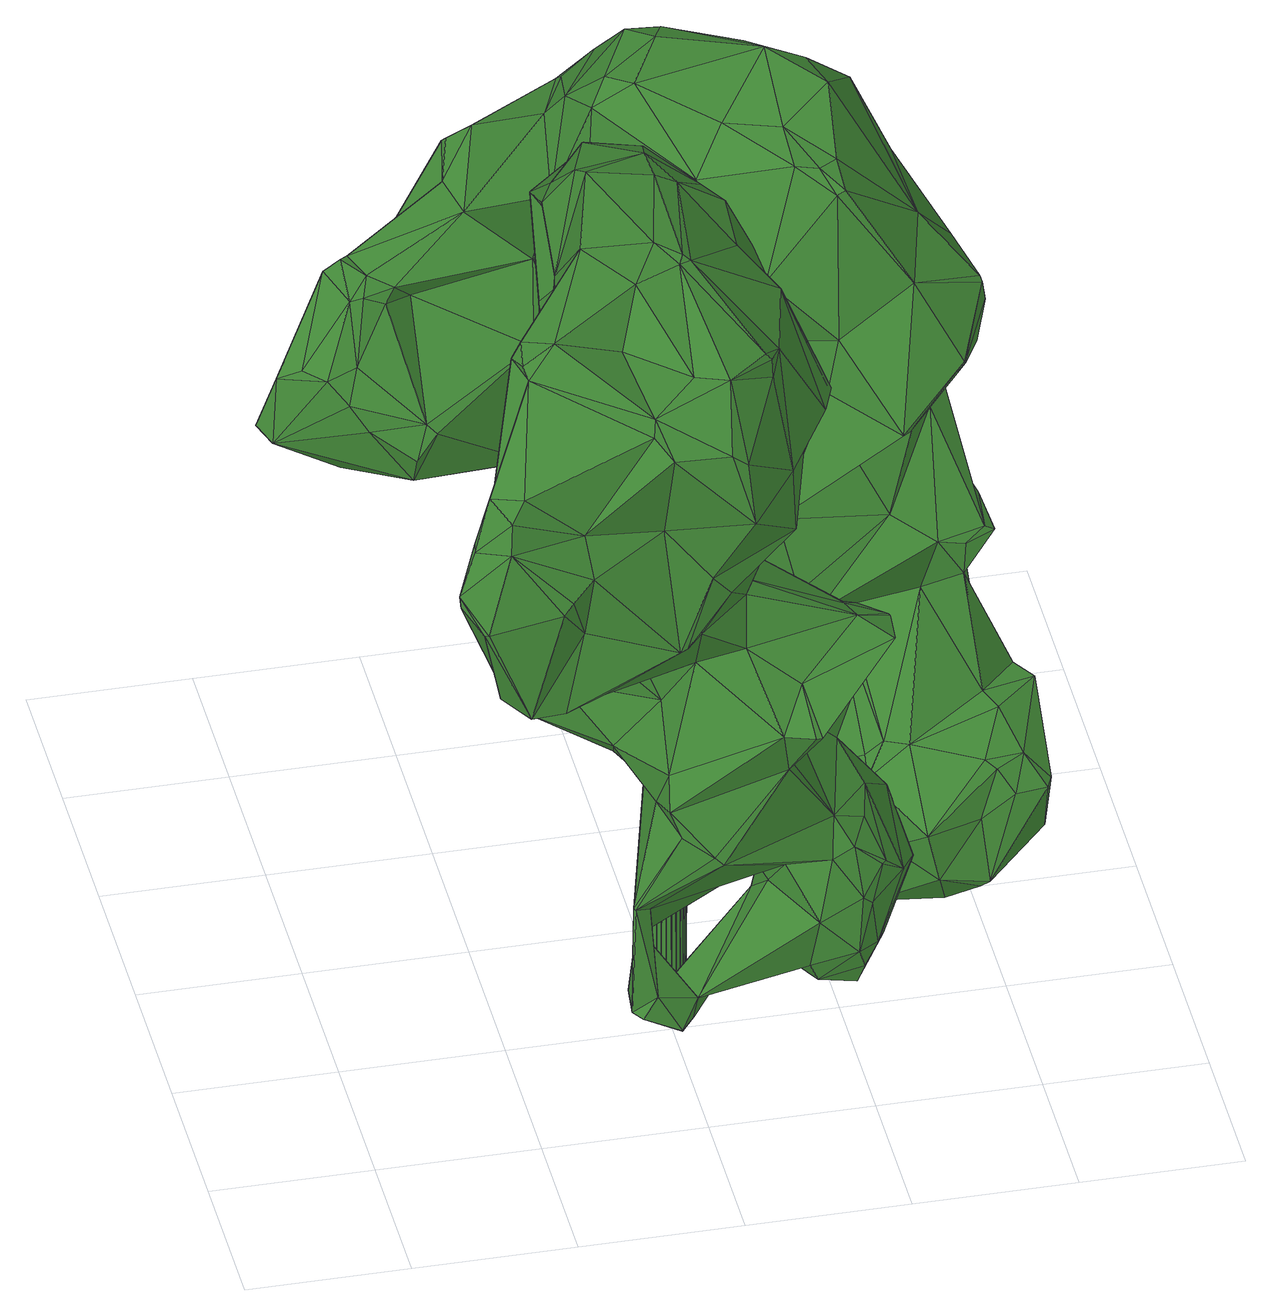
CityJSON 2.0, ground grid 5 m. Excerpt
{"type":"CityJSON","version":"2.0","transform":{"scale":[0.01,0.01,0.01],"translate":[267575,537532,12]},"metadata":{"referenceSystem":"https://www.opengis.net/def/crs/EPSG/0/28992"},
"CityObjects":{
"tree1":{"type":"SolitaryVegetationObject","attributes":{"gtid":15,"crown_width_m":13.38,"crown_median_z":27.25,"crown_r50_m":0.507,"crown_porosity":0.875,"trunk_H_m":14.64,"trunk_DBH_m":1.14,"trunk_radius_m":0.568,"trunk_base_height_m":12.61,"original_gtid":"15"},"geometry":[{"type":"Solid","lod":"3","boundaries":[[[[0,1,2]],[[3,4,5]],[[6,7,8]],[[9,8,7]],[[10,11,12]],[[13,14,15]],[[9,16,17]],[[18,19,20]],[[21,22,23]],[[24,25,26]],[[27,28,29]],[[30,19,31]],[[30,20,19]],[[32,33,34]],[[31,28,27]],[[35,28,31]],[[36,37,38]],[[39,40,41]],[[42,43,44]],[[45,46,47]],[[48,49,50]],[[48,51,49]],[[39,52,53]],[[54,55,56]],[[41,52,39]],[[57,58,59]],[[60,61,62]],[[34,63,64]],[[34,64,65]],[[20,60,66]],[[15,67,68]],[[69,70,71]],[[72,73,52]],[[17,74,75]],[[76,77,78]],[[79,51,80]],[[51,81,80]],[[54,56,82]],[[5,77,76]],[[82,56,83]],[[84,85,68]],[[42,86,43]],[[87,88,89]],[[74,17,90]],[[37,91,92]],[[72,93,94]],[[87,95,88]],[[96,97,98]],[[99,100,101]],[[102,62,103]],[[104,105,106]],[[107,108,109]],[[110,111,112]],[[113,114,49]],[[50,49,114]],[[115,116,117]],[[115,117,118]],[[18,119,31]],[[120,121,6]],[[122,6,121]],[[123,13,124]],[[125,126,127]],[[128,126,125]],[[129,130,131]],[[77,40,132]],[[133,134,135]],[[136,135,134]],[[137,87,138]],[[139,140,141]],[[20,66,33]],[[142,143,18]],[[134,133,144]],[[145,46,146]],[[30,60,20]],[[18,31,19]],[[52,41,72]],[[81,51,48]],[[147,148,76]],[[149,129,150]],[[33,66,34]],[[101,88,151]],[[35,0,2]],[[152,84,67]],[[148,153,5]],[[113,154,114]],[[155,154,79]],[[79,154,113]],[[156,157,112]],[[69,71,142]],[[54,130,129]],[[54,82,130]],[[119,35,31]],[[158,23,69]],[[159,160,161]],[[33,18,20]],[[32,142,18]],[[73,14,52]],[[162,130,155]],[[162,131,130]],[[163,164,85]],[[162,79,165]],[[11,166,128]],[[48,50,167]],[[168,169,69]],[[70,169,170]],[[89,88,101]],[[118,171,99]],[[172,14,13]],[[52,14,53]],[[22,170,169]],[[22,169,168]],[[32,18,33]],[[102,64,63]],[[173,174,175]],[[54,176,93]],[[95,64,103]],[[65,64,95]],[[71,177,32]],[[102,63,60]],[[148,178,179]],[[31,27,30]],[[60,27,61]],[[60,30,27]],[[151,95,103]],[[61,27,29]],[[40,4,180]],[[40,180,41]],[[148,179,153]],[[3,5,153]],[[181,182,183]],[[63,34,66]],[[60,63,66]],[[60,62,102]],[[123,124,184]],[[151,88,95]],[[93,176,94]],[[80,165,79]],[[94,73,72]],[[172,53,14]],[[44,185,57]],[[57,59,44]],[[186,187,188]],[[118,99,115]],[[29,62,61]],[[189,190,191]],[[54,129,176]],[[129,94,176]],[[5,76,148]],[[69,142,32]],[[4,3,192]],[[62,151,103]],[[109,192,107]],[[124,13,15]],[[15,184,124]],[[193,165,80]],[[87,137,95]],[[29,151,62]],[[144,133,194]],[[179,107,153]],[[187,25,188]],[[195,84,152]],[[168,23,22]],[[80,81,196]],[[193,197,150]],[[40,77,5]],[[198,56,55]],[[182,74,136]],[[75,74,182]],[[163,85,84]],[[24,45,47]],[[186,199,187]],[[32,177,158]],[[32,158,69]],[[197,80,200]],[[197,193,80]],[[69,23,168]],[[77,132,78]],[[23,201,21]],[[172,185,202]],[[39,132,40]],[[18,0,119]],[[174,203,204]],[[82,155,130]],[[162,165,131]],[[193,131,165]],[[153,192,3]],[[107,192,153]],[[155,79,162]],[[96,205,206]],[[78,43,76]],[[43,86,76]],[[143,142,175]],[[207,175,142]],[[208,57,185]],[[40,5,4]],[[36,26,187]],[[122,179,178]],[[122,178,7]],[[6,122,7]],[[4,192,180]],[[180,192,109]],[[79,49,51]],[[113,49,79]],[[209,210,211]],[[28,212,29]],[[69,169,70]],[[12,11,128]],[[36,157,37]],[[123,172,13]],[[123,185,172]],[[132,53,172]],[[37,157,91]],[[132,39,53]],[[154,155,83]],[[2,213,214]],[[24,215,25]],[[216,105,167]],[[217,144,10]],[[185,218,208]],[[123,218,185]],[[190,48,167]],[[213,2,219]],[[215,188,25]],[[67,84,68]],[[157,159,161]],[[157,161,91]],[[184,68,85]],[[15,68,184]],[[89,101,100]],[[85,218,123]],[[85,123,184]],[[109,220,180]],[[134,221,222]],[[185,44,43]],[[101,212,28]],[[76,86,16]],[[76,16,147]],[[103,64,102]],[[200,80,196]],[[223,186,188]],[[87,224,138]],[[225,226,227]],[[151,29,212]],[[101,151,212]],[[167,228,190]],[[125,116,128]],[[191,190,228]],[[23,177,201]],[[213,219,91]],[[229,213,91]],[[0,35,119]],[[144,166,10]],[[26,36,38]],[[210,166,194]],[[166,144,194]],[[201,177,71]],[[181,183,111]],[[131,150,129]],[[230,211,231]],[[203,140,204]],[[140,139,204]],[[195,189,232]],[[47,233,24]],[[99,28,115]],[[28,99,101]],[[70,234,71]],[[235,8,9]],[[126,145,127]],[[159,182,160]],[[182,181,75]],[[228,167,105]],[[50,114,216]],[[218,85,164]],[[236,164,163]],[[198,98,237]],[[147,16,7]],[[112,199,110]],[[89,224,87]],[[128,166,126]],[[43,202,185]],[[146,46,45]],[[181,238,75]],[[227,239,225]],[[72,55,93]],[[220,55,72]],[[2,240,115]],[[237,56,198]],[[235,223,97]],[[41,220,72]],[[218,58,208]],[[74,135,136]],[[209,231,191]],[[128,116,12]],[[132,202,78]],[[234,22,21]],[[203,241,140]],[[127,241,125]],[[230,231,209]],[[116,221,12]],[[136,242,182]],[[243,36,187]],[[116,115,221]],[[241,203,118]],[[143,0,18]],[[163,84,232]],[[163,232,211]],[[146,45,38]],[[96,244,235]],[[97,96,235]],[[158,177,23]],[[195,232,84]],[[8,244,120]],[[145,146,141]],[[9,7,16]],[[115,240,221]],[[222,221,240]],[[42,44,59]],[[42,16,86]],[[137,65,95]],[[198,96,98]],[[167,50,216]],[[207,142,71]],[[24,233,215]],[[0,175,245]],[[26,25,187]],[[26,45,24]],[[82,83,155]],[[246,247,170]],[[12,221,10]],[[10,221,217]],[[201,234,21]],[[217,221,134]],[[209,248,210]],[[96,198,205]],[[38,45,26]],[[100,224,89]],[[91,161,229]],[[100,171,224]],[[99,171,100]],[[224,171,118]],[[249,242,222]],[[28,2,115]],[[35,2,28]],[[198,55,205]],[[47,228,105]],[[120,244,206]],[[96,206,244]],[[209,191,228]],[[220,205,55]],[[43,78,202]],[[170,247,70]],[[112,157,36]],[[6,8,120]],[[93,55,54]],[[189,191,231]],[[233,237,98]],[[233,98,215]],[[104,237,233]],[[38,250,146]],[[141,146,250]],[[208,58,57]],[[127,145,241]],[[246,170,250]],[[246,250,38]],[[137,71,65]],[[217,134,144]],[[38,37,246]],[[58,218,164]],[[222,240,249]],[[111,183,112]],[[170,204,139]],[[172,202,132]],[[215,98,97]],[[180,220,41]],[[229,214,213]],[[220,206,205]],[[11,10,166]],[[92,246,37]],[[195,152,197]],[[197,152,149]],[[211,232,231]],[[141,250,139]],[[239,251,194]],[[190,189,252]],[[154,237,106]],[[234,201,71]],[[253,186,223]],[[111,186,253]],[[34,65,32]],[[247,245,175]],[[247,175,70]],[[71,32,65]],[[225,133,90]],[[133,74,90]],[[235,244,8]],[[225,194,133]],[[209,211,230]],[[112,243,199]],[[254,73,94]],[[9,17,238]],[[138,203,173]],[[223,188,97]],[[215,97,188]],[[118,255,241]],[[125,255,116]],[[241,255,125]],[[117,116,255]],[[117,255,118]],[[242,249,214]],[[210,194,236]],[[70,174,234]],[[225,239,194]],[[48,252,81]],[[254,256,257]],[[227,226,59]],[[105,104,47]],[[233,47,104]],[[195,197,200]],[[174,204,234]],[[170,22,204]],[[234,204,22]],[[159,156,183]],[[182,159,183]],[[59,164,227]],[[229,160,182]],[[193,150,131]],[[137,173,207]],[[137,207,71]],[[111,110,186]],[[46,145,248]],[[46,248,209]],[[7,178,147]],[[214,249,240]],[[214,240,2]],[[126,166,248]],[[134,222,136]],[[16,226,258]],[[42,226,16]],[[216,106,105]],[[2,1,219]],[[219,1,245]],[[59,226,42]],[[225,90,226]],[[179,122,121]],[[179,121,107]],[[129,149,256]],[[145,141,241]],[[140,241,141]],[[194,251,236]],[[47,46,228]],[[209,228,46]],[[258,226,90]],[[136,222,242]],[[186,110,199]],[[237,83,56]],[[219,245,91]],[[245,92,91]],[[118,138,224]],[[203,138,118]],[[197,149,150]],[[170,139,250]],[[107,121,120]],[[107,120,108]],[[206,108,120]],[[220,108,206]],[[109,108,220]],[[133,135,74]],[[147,178,148]],[[210,248,166]],[[159,157,156]],[[14,257,15]],[[242,214,229]],[[251,164,236]],[[104,106,237]],[[129,256,94]],[[254,94,256]],[[114,259,216]],[[231,232,189]],[[14,73,257]],[[73,254,257]],[[195,200,189]],[[196,81,252]],[[196,252,200]],[[200,252,189]],[[190,252,48]],[[114,154,259]],[[211,236,163]],[[210,236,211]],[[92,245,247]],[[112,183,156]],[[182,242,229]],[[92,247,246]],[[0,143,175]],[[203,174,173]],[[70,175,174]],[[138,173,137]],[[173,175,207]],[[243,187,199]],[[112,36,243]],[[253,238,111]],[[181,111,238]],[[235,238,253]],[[223,235,253]],[[235,9,238]],[[17,75,238]],[[245,1,0]],[[154,83,237]],[[90,17,258]],[[16,258,17]],[[239,164,251]],[[227,164,239]],[[58,164,59]],[[152,256,149]],[[67,256,152]],[[67,15,256]],[[257,256,15]],[[229,161,160]],[[106,259,154]],[[106,216,259]],[[126,248,145]],[[260,261,262]],[[260,262,263]],[[263,262,264]],[[263,264,265]],[[262,261,266]],[[262,266,264]],[[264,266,267]],[[264,267,265]],[[266,261,268]],[[266,268,267]],[[267,268,269]],[[267,269,265]],[[268,261,270]],[[268,270,269]],[[269,270,271]],[[269,271,265]],[[270,261,272]],[[270,272,271]],[[271,272,273]],[[271,273,265]],[[272,261,274]],[[272,274,273]],[[273,274,275]],[[273,275,265]],[[274,261,276]],[[274,276,275]],[[275,276,277]],[[275,277,265]],[[276,261,278]],[[276,278,277]],[[277,278,279]],[[277,279,265]],[[278,261,280]],[[278,280,279]],[[279,280,281]],[[279,281,265]],[[280,261,282]],[[280,282,281]],[[281,282,283]],[[281,283,265]],[[282,261,284]],[[282,284,283]],[[283,284,285]],[[283,285,265]],[[284,261,286]],[[284,286,285]],[[285,286,287]],[[285,287,265]],[[286,261,288]],[[286,288,287]],[[287,288,289]],[[287,289,265]],[[288,261,290]],[[288,290,289]],[[289,290,291]],[[289,291,265]],[[290,261,292]],[[290,292,291]],[[291,292,293]],[[291,293,265]],[[292,261,294]],[[292,294,293]],[[293,294,295]],[[293,295,265]],[[294,261,296]],[[294,296,295]],[[295,296,297]],[[295,297,265]],[[296,261,298]],[[296,298,297]],[[297,298,299]],[[297,299,265]],[[298,261,300]],[[298,300,299]],[[299,300,301]],[[299,301,265]],[[300,261,302]],[[300,302,301]],[[301,302,303]],[[301,303,265]],[[302,261,304]],[[302,304,303]],[[303,304,305]],[[303,305,265]],[[304,261,306]],[[304,306,305]],[[305,306,307]],[[305,307,265]],[[306,261,308]],[[306,308,307]],[[307,308,309]],[[307,309,265]],[[308,261,260]],[[308,260,309]],[[309,260,263]],[[309,263,265]]]]}]},
"tree2":{"type":"SolitaryVegetationObject","attributes":{"gtid":14,"crown_width_m":18.2,"crown_median_z":25.78,"crown_r50_m":0.563,"crown_porosity":0.844,"trunk_H_m":12.98,"trunk_DBH_m":1.46,"trunk_radius_m":0.732,"trunk_base_height_m":12.8,"original_gtid":"14"},"geometry":[{"type":"Solid","lod":"3","boundaries":[[[[310,311,312]],[[313,314,315]],[[316,317,318]],[[319,320,321]],[[322,323,324]],[[325,326,327]],[[328,329,330]],[[331,332,333]],[[334,335,336]],[[337,338,339]],[[340,337,341]],[[342,343,344]],[[345,314,313]],[[346,347,348]],[[348,347,349]],[[350,351,352]],[[353,351,350]],[[330,329,354]],[[355,356,357]],[[325,358,326]],[[359,360,319]],[[361,362,363]],[[364,351,353]],[[365,366,323]],[[367,368,369]],[[369,368,370]],[[346,371,347]],[[321,372,373]],[[314,374,375]],[[376,377,378]],[[371,379,380]],[[381,382,383]],[[350,383,382]],[[384,385,386]],[[387,388,389]],[[390,391,392]],[[393,390,392]],[[313,315,353]],[[393,322,390]],[[394,395,396]],[[397,352,398]],[[399,400,401]],[[399,382,381]],[[402,403,404]],[[405,406,407]],[[408,399,381]],[[409,410,411]],[[412,385,413]],[[409,411,414]],[[415,363,416]],[[354,336,411]],[[417,336,354]],[[418,419,420]],[[342,344,359]],[[315,314,375]],[[391,421,422]],[[365,423,366]],[[410,354,411]],[[424,425,426]],[[325,427,358]],[[327,427,325]],[[428,429,430]],[[428,431,429]],[[427,432,412]],[[386,412,432]],[[433,434,435]],[[383,397,436]],[[401,382,399]],[[381,383,408]],[[436,408,383]],[[437,361,438]],[[439,367,440]],[[392,441,393]],[[318,375,442]],[[443,364,353]],[[444,445,446]],[[339,338,312]],[[375,318,315]],[[447,448,343]],[[449,399,408]],[[352,383,350]],[[344,343,450]],[[407,406,451]],[[371,346,452]],[[371,452,453]],[[450,343,310]],[[359,450,340]],[[355,357,454]],[[455,454,357]],[[456,457,430]],[[404,458,402]],[[324,390,322]],[[413,385,384]],[[388,445,444]],[[404,403,459]],[[359,340,360]],[[392,460,461]],[[422,460,392]],[[378,462,463]],[[388,387,445]],[[464,465,466]],[[397,467,436]],[[324,468,390]],[[410,469,470]],[[421,459,471]],[[472,473,474]],[[334,475,476]],[[477,396,387]],[[410,409,469]],[[386,385,412]],[[470,478,444]],[[345,374,314]],[[401,374,345]],[[339,312,479]],[[480,481,405]],[[474,401,400]],[[388,409,476]],[[444,409,388]],[[349,380,442]],[[413,384,452]],[[465,482,483]],[[484,485,486]],[[487,484,486]],[[328,362,329]],[[488,441,489]],[[488,323,441]],[[490,491,484]],[[458,404,492]],[[493,420,419]],[[344,450,359]],[[473,348,474]],[[341,332,494]],[[333,332,341]],[[331,333,495]],[[496,451,406]],[[497,498,499]],[[476,475,388]],[[476,409,335]],[[476,335,334]],[[409,414,335]],[[483,466,465]],[[500,501,417]],[[462,501,500]],[[419,502,503]],[[504,503,502]],[[421,471,505]],[[377,421,505]],[[502,419,506]],[[506,419,418]],[[412,507,427]],[[378,463,376]],[[508,365,509]],[[359,319,342]],[[506,510,511]],[[512,513,514]],[[514,513,515]],[[433,467,434]],[[319,321,373]],[[464,466,431]],[[391,422,392]],[[503,516,517]],[[518,451,496]],[[320,519,520]],[[360,520,519]],[[521,522,477]],[[371,523,379]],[[477,389,524]],[[341,439,440]],[[494,439,341]],[[496,406,405]],[[323,366,492]],[[413,346,473]],[[458,525,526]],[[349,474,348]],[[351,398,352]],[[449,412,527]],[[393,441,323]],[[496,528,518]],[[380,349,347]],[[495,333,529]],[[472,413,473]],[[472,412,413]],[[371,380,347]],[[453,523,371]],[[530,432,427]],[[400,472,474]],[[313,382,345]],[[531,532,533]],[[442,534,318]],[[316,318,534]],[[535,536,524]],[[473,346,348]],[[346,413,452]],[[342,447,343]],[[537,538,539]],[[340,520,360]],[[440,520,340]],[[502,506,511]],[[463,540,541]],[[454,455,542]],[[475,543,544]],[[450,338,337]],[[545,502,511]],[[482,538,521]],[[546,540,531]],[[387,396,445]],[[469,478,470]],[[508,509,547]],[[444,478,409]],[[469,409,478]],[[523,548,495]],[[495,479,523]],[[422,421,377]],[[549,402,535]],[[427,327,550]],[[343,311,310]],[[316,420,551]],[[311,343,448]],[[552,553,437]],[[320,369,321]],[[499,539,497]],[[435,434,554]],[[355,542,439]],[[555,556,326]],[[528,557,518]],[[463,541,376]],[[386,558,384]],[[468,324,492]],[[544,388,475]],[[423,434,483]],[[360,519,319]],[[372,545,373]],[[493,559,420]],[[373,545,560]],[[561,395,394]],[[426,494,332]],[[494,426,562]],[[319,560,342]],[[563,447,545]],[[564,434,423]],[[554,434,564]],[[319,373,560]],[[490,514,515]],[[565,490,515]],[[399,527,400]],[[486,443,566]],[[461,489,441]],[[461,441,392]],[[500,567,553]],[[418,420,316]],[[427,550,530]],[[491,498,497]],[[405,550,496]],[[505,543,377]],[[513,512,565]],[[377,543,378]],[[533,532,568]],[[533,568,455]],[[479,312,311]],[[423,483,526]],[[482,526,483]],[[332,481,480]],[[396,477,522]],[[491,569,484]],[[484,569,485]],[[497,539,538]],[[567,354,329]],[[553,567,329]],[[532,438,570]],[[471,549,543]],[[428,457,485]],[[535,402,458]],[[531,533,546]],[[531,438,532]],[[564,423,365]],[[564,365,508]],[[358,555,326]],[[503,517,512]],[[504,502,571]],[[353,382,313]],[[345,382,401]],[[353,350,382]],[[383,352,397]],[[572,446,395]],[[394,573,561]],[[391,390,468]],[[339,529,333]],[[320,520,440]],[[493,514,559]],[[323,492,324]],[[562,355,439]],[[400,527,472]],[[396,522,394]],[[424,405,425]],[[407,425,405]],[[563,510,448]],[[573,538,537]],[[508,554,564]],[[332,530,481]],[[490,565,498]],[[490,498,491]],[[357,533,455]],[[528,574,557]],[[454,542,355]],[[442,375,575]],[[442,575,349]],[[571,502,545]],[[576,526,536]],[[576,458,526]],[[566,318,317]],[[566,317,486]],[[530,332,432]],[[341,440,340]],[[546,533,577]],[[516,504,578]],[[545,447,560]],[[320,367,369]],[[320,440,367]],[[562,356,355]],[[429,466,579]],[[483,434,467]],[[538,431,497]],[[428,497,431]],[[551,420,559]],[[573,521,538]],[[449,527,399]],[[506,580,379]],[[418,580,506]],[[442,380,580]],[[534,442,580]],[[534,580,316]],[[379,580,380]],[[311,448,510]],[[472,527,412]],[[538,482,431]],[[546,577,574]],[[541,460,376]],[[557,574,577]],[[489,546,574]],[[574,488,489]],[[357,577,533]],[[377,376,460]],[[377,460,422]],[[485,569,428]],[[581,499,582]],[[581,582,583]],[[495,339,479]],[[353,566,443]],[[541,461,460]],[[557,577,357]],[[491,497,569]],[[378,543,462]],[[315,318,566]],[[315,566,353]],[[584,585,435]],[[552,540,463]],[[433,435,585]],[[479,506,379]],[[379,523,479]],[[562,439,494]],[[332,586,432]],[[416,561,573]],[[453,548,523]],[[416,537,415]],[[416,573,537]],[[567,500,417]],[[567,417,354]],[[430,457,428]],[[391,459,421]],[[468,459,391]],[[404,459,492]],[[468,492,459]],[[485,457,443]],[[456,443,457]],[[556,555,584]],[[584,435,554]],[[556,584,554]],[[508,556,554]],[[535,458,536]],[[576,536,458]],[[489,540,546]],[[541,540,489]],[[528,587,488]],[[499,581,539]],[[537,539,581]],[[556,547,326]],[[508,547,556]],[[550,327,547]],[[452,384,548]],[[452,548,453]],[[369,578,321]],[[426,425,562]],[[570,517,532]],[[338,450,312]],[[416,330,588]],[[451,356,407]],[[431,482,464]],[[482,465,464]],[[500,553,552]],[[438,361,583]],[[544,543,549]],[[505,471,543]],[[334,543,475]],[[500,552,462]],[[463,462,552]],[[589,490,590]],[[589,590,551]],[[428,569,497]],[[570,582,512]],[[363,415,581]],[[537,581,415]],[[486,485,443]],[[363,581,361]],[[583,582,438]],[[521,573,522]],[[394,522,573]],[[330,416,363]],[[330,363,328]],[[492,366,458]],[[361,581,583]],[[437,362,361]],[[328,363,362]],[[332,331,586]],[[549,524,544]],[[549,535,524]],[[474,374,401]],[[545,372,571]],[[429,579,398]],[[571,372,321]],[[504,516,503]],[[528,496,509]],[[419,503,512]],[[488,587,323]],[[365,323,587]],[[365,587,509]],[[528,509,587]],[[557,357,518]],[[467,466,483]],[[316,551,317]],[[579,466,467]],[[574,528,488]],[[393,323,322]],[[341,337,333]],[[450,337,340]],[[438,582,570]],[[471,459,403]],[[591,578,568]],[[487,590,484]],[[487,551,590]],[[333,337,339]],[[498,582,499]],[[565,512,582]],[[565,582,498]],[[515,513,565]],[[504,571,321]],[[532,516,591]],[[550,547,496]],[[496,547,509]],[[326,547,327]],[[329,362,553]],[[364,398,351]],[[470,561,588]],[[330,354,588]],[[410,470,588]],[[410,588,354]],[[449,408,412]],[[335,414,336]],[[432,558,386]],[[586,495,558]],[[586,558,432]],[[384,558,548]],[[418,316,580]],[[320,319,519]],[[560,447,342]],[[358,427,507]],[[364,443,456]],[[592,526,482]],[[467,397,579]],[[493,512,514]],[[419,512,493]],[[484,590,490]],[[495,548,558]],[[398,430,429]],[[456,398,364]],[[398,456,430]],[[579,397,398]],[[536,526,592]],[[536,593,524]],[[477,593,521]],[[550,405,481]],[[550,481,530]],[[575,474,349]],[[549,403,402]],[[436,585,408]],[[555,408,585]],[[584,555,585]],[[490,589,514]],[[559,514,589]],[[551,559,589]],[[479,510,506]],[[524,593,477]],[[510,479,311]],[[310,312,450]],[[511,510,563]],[[545,511,563]],[[563,448,447]],[[431,466,429]],[[437,438,531]],[[552,437,540]],[[531,540,437]],[[512,517,570]],[[437,553,362]],[[555,507,408]],[[555,358,507]],[[408,507,412]],[[516,532,517]],[[543,334,336]],[[501,462,543]],[[501,543,336]],[[411,336,414]],[[501,336,417]],[[532,591,568]],[[416,588,561]],[[536,592,593]],[[486,317,487]],[[487,317,551]],[[467,585,436]],[[433,585,467]],[[321,578,504]],[[455,594,370]],[[480,424,332]],[[424,426,332]],[[451,518,356]],[[357,356,518]],[[480,405,424]],[[489,461,541]],[[572,395,561]],[[367,542,368]],[[425,407,356]],[[425,356,562]],[[521,593,482]],[[592,482,593]],[[586,331,495]],[[526,525,423]],[[495,529,339]],[[366,423,525]],[[458,366,525]],[[477,387,389]],[[524,389,544]],[[544,389,388]],[[575,375,374]],[[455,568,594]],[[370,368,455]],[[455,368,542]],[[591,516,578]],[[439,542,367]],[[369,370,578]],[[370,594,578]],[[568,578,594]],[[470,572,561]],[[444,572,470]],[[444,446,572]],[[395,446,396]],[[445,396,446]],[[575,374,474]],[[471,403,549]],[[595,596,597]],[[595,597,598]],[[598,597,599]],[[598,599,600]],[[597,596,601]],[[597,601,599]],[[599,601,602]],[[599,602,600]],[[601,596,603]],[[601,603,602]],[[602,603,604]],[[602,604,600]],[[603,596,605]],[[603,605,604]],[[604,605,606]],[[604,606,600]],[[605,596,607]],[[605,607,606]],[[606,607,608]],[[606,608,600]],[[607,596,609]],[[607,609,608]],[[608,609,610]],[[608,610,600]],[[609,596,611]],[[609,611,610]],[[610,611,612]],[[610,612,600]],[[611,596,613]],[[611,613,612]],[[612,613,614]],[[612,614,600]],[[613,596,615]],[[613,615,614]],[[614,615,616]],[[614,616,600]],[[615,596,617]],[[615,617,616]],[[616,617,618]],[[616,618,600]],[[617,596,619]],[[617,619,618]],[[618,619,620]],[[618,620,600]],[[619,596,621]],[[619,621,620]],[[620,621,622]],[[620,622,600]],[[621,596,623]],[[621,623,622]],[[622,623,624]],[[622,624,600]],[[623,596,625]],[[623,625,624]],[[624,625,626]],[[624,626,600]],[[625,596,627]],[[625,627,626]],[[626,627,628]],[[626,628,600]],[[627,596,629]],[[627,629,628]],[[628,629,630]],[[628,630,600]],[[629,596,631]],[[629,631,630]],[[630,631,632]],[[630,632,600]],[[631,596,633]],[[631,633,632]],[[632,633,634]],[[632,634,600]],[[633,596,635]],[[633,635,634]],[[634,635,636]],[[634,636,600]],[[635,596,637]],[[635,637,636]],[[636,637,638]],[[636,638,600]],[[637,596,639]],[[637,639,638]],[[638,639,640]],[[638,640,600]],[[639,596,641]],[[639,641,640]],[[640,641,642]],[[640,642,600]],[[641,596,643]],[[641,643,642]],[[642,643,644]],[[642,644,600]],[[643,596,595]],[[643,595,644]],[[644,595,598]],[[644,598,600]]]]}]}
},
"vertices":[
[1356,856,602],[1396,641,698],[1496,833,809],[927,1384,2654],[910,1326,2696],[1088,1308,2669],[869,1508,1876],[933,1572,1897],[875,1465,1804],[910,1399,1758],[1662,568,1413],[1665,555,1414],[1655,501,1373],[1272,466,2487],[1060,674,2696],[1143,357,2488],[1110,1230,2037],[1009,1250,1677],[1417,1001,336],[1516,944,217],[1465,911,205],[869,295,260],[840,316,275],[995,334,170],[731,742,1408],[623,817,1320],[723,804,1143],[1694,829,223],[1708,802,620],[1761,680,442],[1549,939,218],[1579,953,260],[1298,743,215],[1382,829,195],[1407,665,113],[1583,1006,646],[666,913,952],[882,770,893],[856,656,996],[1069,1064,2740],[1068,1197,2725],[867,1081,2770],[1437,1130,2065],[1485,1089,2171],[1498,1031,2136],[984,582,1195],[1069,499,1378],[844,624,1552],[484,70,1568],[339,50,1905],[409,150,1596],[351,41,1909],[1002,765,2719],[1077,708,2705],[517,497,2565],[709,748,2342],[620,420,2263],[1530,805,2089],[1503,804,2072],[1420,875,2050],[1536,731,115],[1680,737,203],[1663,647,199],[1449,649,102],[1437,503,169],[1409,484,237],[1443,720,123],[1114,192,2333],[1164,201,2290],[960,474,225],[895,431,472],[1053,387,244],[787,792,2710],[914,609,2692],[1234,979,1454],[1054,1276,1331],[1222,1243,2396],[1237,1193,2589],[1294,1120,2573],[279,119,2008],[423,60,2174],[577,39,1948],[531,345,2259],[613,372,2098],[1176,157,2106],[1340,398,2102],[1412,1165,2111],[1565,461,474],[1595,478,441],[1633,510,551],[1130,992,1677],[1089,800,1012],[976,659,855],[552,527,2598],[637,461,2625],[1551,455,285],[621,963,1864],[627,991,1626],[626,919,1811],[1612,666,738],[1646,522,554],[1707,563,487],[1556,512,138],[1574,481,213],[791,622,1728],[668,331,1529],[517,307,1770],[802,1550,2375],[912,1242,2326],[765,1215,2578],[684,1261,1197],[741,1289,1245],[796,1155,1042],[283,116,1967],[402,205,1652],[1545,740,859],[1530,472,1196],[1381,669,1043],[1490,527,738],[1414,1040,388],[792,1379,2101],[822,1478,2158],[861,1508,2134],[1336,574,2419],[1292,471,2460],[1409,310,1184],[1370,412,1314],[1389,304,1187],[1659,461,1402],[546,391,2556],[407,240,2274],[390,212,2280],[1139,1070,2700],[1229,904,1520],[1553,703,1379],[1262,955,1444],[1323,929,1329],[1433,455,409],[1475,474,617],[993,331,872],[1085,300,807],[959,342,961],[1276,686,403],[1330,724,507],[1533,585,1459],[1299,334,1188],[967,393,1060],[1058,1482,2250],[1004,1474,2361],[885,221,2415],[482,154,2300],[1618,509,274],[935,168,2359],[930,1413,2607],[452,328,1874],[361,206,2119],[836,1145,1062],[898,822,1005],[1035,387,176],[859,1129,1077],[960,987,1150],[953,972,1130],[338,183,2144],[1335,336,1935],[1433,651,2054],[333,150,2137],[1556,501,1472],[486,156,1534],[849,414,285],[866,434,388],[855,365,613],[1591,576,683],[1097,695,2689],[1349,552,565],[910,394,583],[1283,637,517],[535,426,2582],[1039,383,179],[1028,1495,2250],[807,1555,2376],[848,1142,2738],[973,1293,1329],[1073,1253,1270],[853,1174,1145],[1296,469,2398],[1393,816,2455],[657,1070,1293],[531,892,1317],[504,912,1409],[944,131,1694],[595,97,1553],[739,216,1516],[803,1265,2610],[433,92,2263],[1226,578,1605],[926,270,2039],[605,48,1983],[667,179,2125],[685,825,2125],[653,1126,1209],[678,101,2021],[992,321,181],[1298,973,2515],[1111,297,779],[861,361,610],[701,866,2147],[757,1076,2124],[1312,613,470],[1537,781,2098],[1055,348,1591],[1217,484,1611],[1129,275,1781],[1758,669,452],[1190,819,1062],[1199,855,1099],[489,874,1554],[486,269,1602],[1586,671,1392],[1499,684,2095],[1165,767,1056],[755,990,2475],[1543,562,1248],[1432,717,1273],[650,1001,1600],[1545,493,639],[1133,953,1680],[1220,1066,2042],[1085,857,2016],[715,267,1467],[1144,880,1095],[1033,251,1678],[971,147,1692],[1067,244,1863],[682,823,1637],[920,328,309],[844,1219,1743],[1298,422,1895],[698,588,1937],[919,1217,1490],[1068,699,1829],[1385,674,1048],[1327,397,1022],[1246,895,1200],[680,1027,1157],[758,1164,2014],[1165,525,766],[949,657,866],[905,401,585],[1210,449,1442],[1338,722,1140],[945,473,911],[1254,507,1959],[655,120,1817],[851,1112,1445],[853,514,2525],[1340,437,1025],[898,270,2447],[1041,390,2491],[1042,1122,1795],[450,270,1704],[1082,695,60],[1025,695,61],[1080,710,60],[1095,708,1524],[1093,723,1524],[1039,708,1524],[1074,724,60],[1088,736,1524],[1065,735,60],[1079,748,1524],[1053,744,60],[1067,757,1524],[1039,750,60],[1053,763,1524],[1024,752,60],[1038,764,1524],[1010,750,61],[1024,762,1524],[996,744,61],[1010,756,1524],[985,735,61],[998,747,1525],[976,723,61],[989,736,1525],[970,709,61],[984,722,1525],[968,695,61],[982,707,1525],[970,680,62],[984,692,1525],[976,666,62],[990,679,1525],[985,655,62],[999,667,1525],[997,646,62],[1011,658,1525],[1011,640,62],[1024,653,1525],[1026,638,61],[1039,651,1525],[1040,640,61],[1054,653,1525],[1054,646,61],[1068,659,1525],[1065,655,61],[1079,668,1524],[1074,667,61],[1088,680,1524],[1080,681,61],[1094,693,1524],
[300,1855,1991],[365,1794,1966],[325,1878,1983],[1645,1075,2587],[1577,1121,2644],[1618,1068,2578],[1105,1245,1993],[1399,1143,2029],[1400,1053,2310],[58,1670,1493],[291,1806,1273],[459,1570,1369],[2079,2030,779],[1980,1963,964],[2073,1922,848],[1863,2366,1886],[1897,2301,1845],[1837,2371,1884],[1415,1052,347],[1380,1167,261],[1439,985,302],[828,2250,2080],[868,2277,1964],[671,2164,2143],[1982,1215,108],[1894,1136,109],[1685,1229,168],[409,1954,1891],[386,1922,1941],[641,2016,2105],[220,1937,1746],[596,2107,1736],[208,1612,1734],[301,1726,1928],[144,1658,1752],[1636,1157,2645],[1134,1770,2757],[1034,1582,2733],[1207,1684,2779],[1104,1498,2758],[2072,1192,2130],[2076,1177,2115],[2100,1247,2000],[1845,1050,2238],[1485,936,202],[774,2279,1176],[923,2353,1306],[940,2293,950],[1896,2291,1916],[72,1689,1711],[15,1704,1542],[1544,1272,710],[1414,1206,392],[1584,983,591],[1983,992,1974],[1745,1945,1184],[1791,1803,1016],[500,1945,1206],[534,1942,1176],[488,1906,1189],[537,1933,1175],[939,1693,2599],[460,1526,1467],[326,1566,1565],[1501,1271,2700],[1504,1129,2658],[1550,1829,239],[1870,1824,272],[1690,1674,183],[864,1539,2358],[981,1520,2673],[1882,1545,2366],[1903,1269,2330],[2047,1474,2085],[1154,2078,2453],[1257,2095,2454],[1254,2148,2379],[2206,823,555],[2224,997,255],[2208,1015,416],[2138,2034,648],[2110,2062,474],[2026,2067,501],[2070,2048,736],[2002,797,667],[2035,783,639],[2124,825,655],[2085,1291,1819],[1988,1004,1958],[1770,1594,2609],[1628,1547,2735],[1662,1394,2751],[1991,1814,508],[2065,1845,477],[2062,1844,604],[1254,2439,1559],[1258,2442,1404],[1217,2444,1396],[1869,1825,2241],[1900,936,146],[1678,843,176],[1675,909,151],[1521,2077,2431],[1172,1965,2560],[1800,1023,127],[1667,913,655],[1660,851,610],[1461,1248,191],[1028,1468,2066],[937,1369,1749],[996,1281,1846],[2157,1893,280],[2057,2008,347],[1896,1610,1297],[843,2282,1577],[798,2353,1530],[718,2342,1540],[1663,2315,2059],[1778,1082,1388],[1896,1070,1773],[1818,925,1837],[1905,1007,1322],[1269,2213,2164],[1741,1573,1852],[1789,1553,1469],[1745,1918,1733],[2026,1538,2012],[1453,1369,456],[1332,1463,836],[600,2167,1434],[315,1930,1395],[1935,1966,650],[1234,1247,2566],[1766,837,1848],[1993,690,304],[2188,787,547],[2085,760,557],[304,1634,1756],[342,1730,1932],[1628,1768,2317],[252,1873,1941],[1226,2425,1305],[1079,1932,2578],[974,1907,2512],[804,2246,1054],[782,2159,1024],[1791,861,1842],[1651,1184,1629],[1841,1562,774],[2111,1890,589],[1801,1885,346],[1850,1911,530],[1570,1632,177],[1516,1813,221],[1987,994,1313],[2072,990,1355],[2043,990,1371],[1874,1315,1693],[2134,1958,630],[1874,767,209],[1834,649,363],[2192,1836,250],[1480,1728,2691],[1244,1780,2741],[1504,1550,2793],[2052,1183,151],[2114,1087,136],[2205,1045,762],[1966,695,288],[676,1880,2086],[947,2171,1766],[1300,2193,1898],[1986,1016,1190],[2083,1262,1294],[1267,913,1535],[1419,978,1499],[1575,1002,1915],[1516,1158,1845],[1703,1971,1068],[1587,1890,730],[1100,1005,1376],[1386,868,1333],[2060,1880,809],[1007,1190,1684],[696,2311,1554],[750,2111,2225],[1416,2389,1452],[1507,833,1253],[1338,978,1249],[1374,983,1241],[1369,1343,172],[1652,1248,191],[851,1722,1684],[1208,1562,1475],[846,1742,1257],[2187,1842,245],[867,1811,1935],[1680,2101,2153],[1695,2021,1506],[1663,2073,1418],[445,1766,1930],[506,1834,1845],[1049,1171,1378],[1050,1076,1333],[1035,1129,1416],[1052,1058,1347],[925,1690,1156],[1152,1531,1105],[1233,2388,1265],[58,1679,1490],[293,1885,1378],[2035,982,781],[2070,921,761],[890,1754,2499],[2080,1202,551],[1704,1561,1029],[2040,1356,1165],[1557,1741,2621],[1438,2165,1200],[679,2143,2166],[1295,2218,2071],[1288,1609,772],[1067,1524,972],[1074,1906,1026],[1154,1400,2184],[1813,1412,561],[2023,1195,726],[1718,888,715],[1870,1083,1110],[1665,1174,1020],[1476,1738,383],[1603,1873,350],[744,2197,1207],[1890,1472,189],[2027,1241,294],[493,1549,1581],[1350,1855,839],[1650,2185,1720],[963,1932,2489],[1885,1444,299],[1560,2248,1862],[1072,1107,1843],[1416,1507,287],[1358,1286,265],[1760,1947,1717],[1854,2033,1827],[1840,2040,1781],[1329,2103,1092],[1155,2120,2381],[1017,1164,1712],[270,1583,1656],[1798,644,528],[728,2355,1497],[411,1736,1897],[1727,1655,1374],[1082,1046,1306],[1605,990,2110],[1381,1193,220],[929,1756,1139],[1455,851,1321],[1185,1531,1110],[524,1538,1549],[1976,732,504],[1789,858,713],[1411,1997,885],[1334,1354,2682],[1961,1158,811],[1333,2035,962],[842,1746,1250],[1956,1139,1784],[961,1500,2281],[1639,1201,1002],[1471,1274,1191],[1551,1356,927],[1833,1985,1782],[1862,1622,1953],[1090,2115,2185],[1723,1978,1178],[1709,765,420],[1182,983,1534],[1231,935,1549],[922,1694,1151],[2063,1128,805],[2149,1094,787],[829,1849,1240],[1498,1596,80],[1425,1595,80],[1496,1615,81],[1489,1582,1378],[1486,1601,1378],[1415,1581,1378],[1488,1632,81],[1478,1619,1379],[1476,1647,81],[1467,1634,1379],[1461,1659,81],[1451,1645,1379],[1443,1666,81],[1434,1652,1379],[1424,1668,81],[1415,1655,1378],[1405,1665,81],[1396,1652,1378],[1388,1658,80],[1378,1644,1378],[1373,1646,80],[1363,1633,1378],[1361,1631,80],[1352,1617,1378],[1354,1613,80],[1345,1600,1377],[1352,1594,79],[1342,1581,1377],[1355,1575,79],[1345,1562,1377],[1362,1558,79],[1352,1544,1377],[1374,1543,79],[1364,1529,1377],[1389,1531,79],[1380,1518,1377],[1407,1524,79],[1397,1511,1377],[1426,1522,79],[1416,1508,1377],[1445,1525,79],[1435,1511,1377],[1462,1532,80],[1453,1518,1377],[1477,1544,80],[1468,1530,1378],[1489,1559,80],[1479,1545,1378],[1496,1577,80],[1486,1563,1378]
]}
